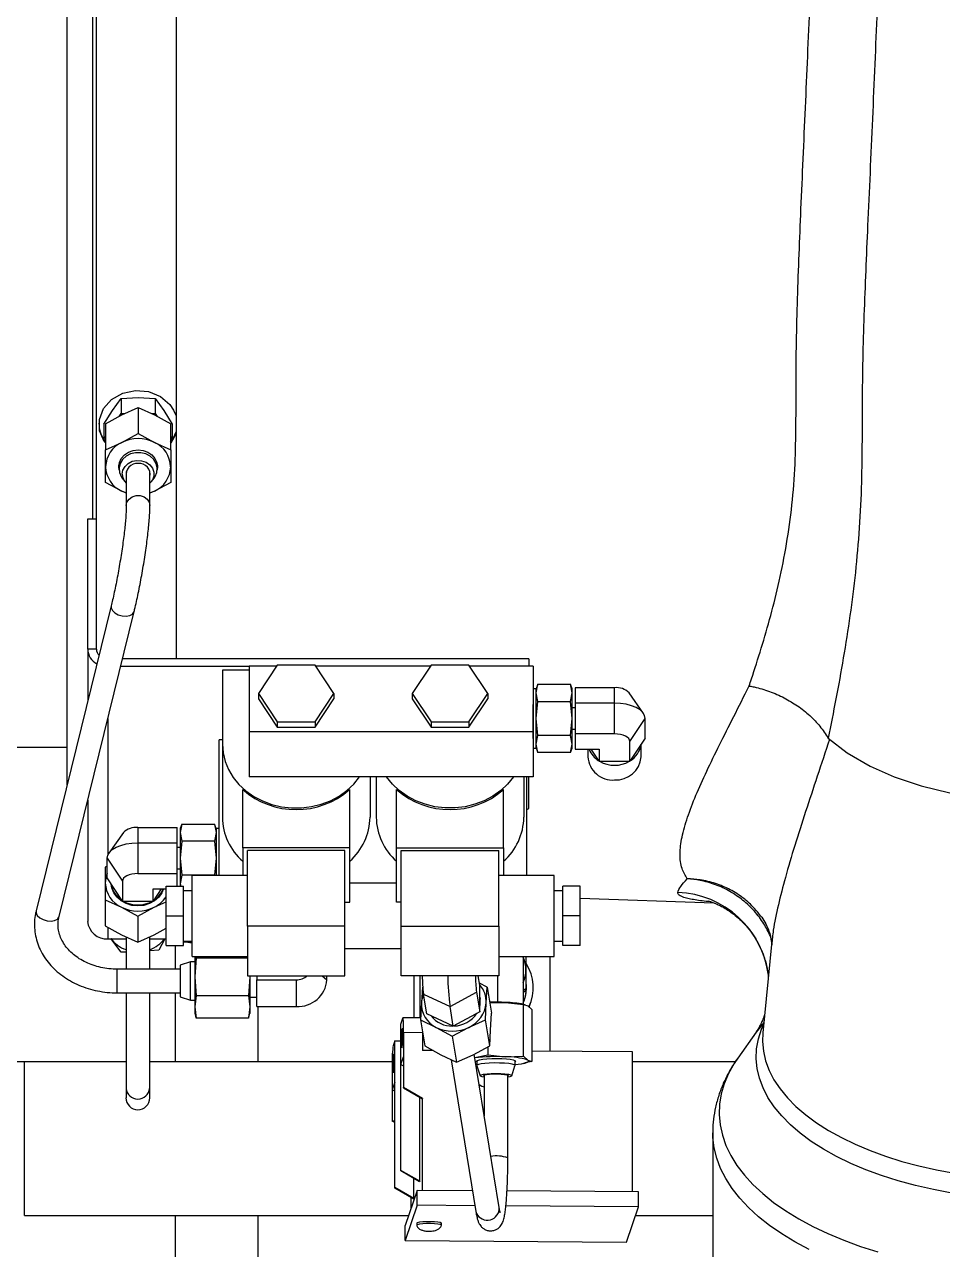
# Model space of a CAD drawing. Header units: millimetres. Extents: x -69706 to 52883, y -6882 to 68885.
# Drawn here: x 6067.6 to 6313.9, y 63605.4 to 63934 of the extents above; entities that cross this region are included whole.
import ezdxf

# ---------------------------------------------------------------- set-up
doc = ezdxf.new("R2010")
doc.units = ezdxf.units.MM
doc.layers.add('B2F-H-EQ-P-T20001$0$M-HVAC-EQPM', color=134, linetype='Continuous')

# ---------------------------------------------------------------- blocks, each defined once
blk = doc.blocks.new('B2F-H-EQ-P-T20001$0$CH-B2C-05、09-1000RT_20201019')
at = {"color": 0, "linetype": 'Continuous', "lineweight": 25}
for p, q in [((2193.59, 2754.83), (2193.59, 2322.62)), ((2172.25, 2341.5), (2172.25, 2746.27)), ((2171.24, 2360.17), (2171.24, 2729.26)), ((2164.38, 2288.87), (2164.38, 2721.74)), ((2176.55, 2389.28), (2178.85, 2392.49)), ((2178.85, 2392.49), (2183.43, 2392.72)), ((2178.85, 2392.49), (2178.85, 2388.49)), ((2183.43, 2392.72), (2188.01, 2392.49)), ((2188.01, 2392.49), (2188.01, 2388.49)), ((2188.01, 2392.49), (2190.3, 2389.28)), ((2174.26, 2385.62), (2176.55, 2389.28)), ((2179.06, 2388.07), (2183.43, 2390.07)), ((2183.43, 2390.07), (2183.43, 2383.07)), ((2183.43, 2390.07), (2187.79, 2388.07)), ((2190.3, 2389.28), (2192.59, 2385.62)), ((2174.26, 2385.62), (2174.26, 2381.62)), ((2174.7, 2385.71), (2179.06, 2388.07)), ((2174.7, 2385.71), (2174.7, 2378.7)), ((2178.33, 2387.68), (2178.85, 2388.49)), ((2178.85, 2388.49), (2179.87, 2388.44)), ((2186.98, 2388.44), (2188.01, 2388.49)), ((2187.79, 2388.07), (2192.16, 2385.71)), ((2188.01, 2388.49), (2188.52, 2387.68)), ((2192.16, 2378.7), (2192.16, 2385.71)), ((2192.59, 2385.62), (2192.59, 2381.62)), ((2174.26, 2381.62), (2174.7, 2382.23)), ((2179.06, 2380.71), (2183.43, 2383.07)), ((2183.43, 2383.07), (2187.79, 2380.71)), ((2193.59, 2383.12), (2192.16, 2380.45)), ((2192.16, 2382.23), (2192.59, 2381.62)), ((2174.7, 2380.93), (2174.26, 2381.62)), ((2174.7, 2378.7), (2179.06, 2380.71)), ((2187.79, 2380.71), (2192.16, 2378.7)), ((2192.59, 2381.62), (2192.07, 2380.79)), ((2174.7, 2374.16), (2174.7, 2378.7)), ((2192.16, 2378.7), (2192.16, 2374.16)), ((2174.7, 2369.97), (2174.7, 2374.16)), ((2178.32, 2374.07), (2178.24, 2374.56)), ((2178.32, 2375.05), (2178.32, 2374.96)), ((2178.32, 2374.96), (2178.32, 2373.55)), ((2180.25, 2372.9), (2180.25, 2363.74)), ((2186.6, 2363.74), (2186.6, 2372.9)), ((2188.53, 2374.96), (2188.53, 2375.05)), ((2188.53, 2373.55), (2188.53, 2374.96)), ((2188.61, 2374.56), (2188.53, 2374.07)), ((2192.16, 2374.16), (2192.16, 2369.97)), ((2179.06, 2367.61), (2174.7, 2369.97)), ((2179.15, 2371.14), (2179.86, 2370.19)), ((2186.99, 2370.19), (2187.71, 2371.14)), ((2192.16, 2369.97), (2187.79, 2367.61)), ((2180.25, 2367.06), (2179.06, 2367.61)), ((2187.79, 2367.61), (2186.6, 2367.06)), ((2169.89, 2360.17), (2172.25, 2360.17)), ((2169.89, 2325.26), (2169.89, 2360.17)), ((2172.25, 2325.26), (2172.25, 2341.5)), ((2176.19, 2336.84), (2156.05, 2255.05)), ((2162.22, 2253.53), (2182.36, 2335.32)), ((2172.25, 2325.26), (2169.89, 2325.26)), ((2169.89, 2325.26), (2169.89, 2311.25)), ((2213.2, 2320.57), (2178.73, 2320.57)), ((2288.26, 2322.62), (2179.23, 2322.62)), ((2213.2, 2320.71), (2213.2, 2303.11)), ((2220.61, 2320.71), (2213.2, 2320.71)), ((2220.77, 2320.96), (2215.72, 2313.37)), ((2230.89, 2320.96), (2220.77, 2320.96)), ((2235.95, 2313.37), (2230.89, 2320.96)), ((2261.88, 2320.71), (2231.06, 2320.71)), ((2262.05, 2320.96), (2256.99, 2313.37)), ((2272.17, 2320.96), (2262.05, 2320.96)), ((2277.23, 2313.37), (2272.17, 2320.96)), ((2289.4, 2320.71), (2272.34, 2320.71)), ((2288.26, 2322.62), (2288.26, 2320.71)), ((2289.4, 2320.71), (2289.4, 2303.11)), ((2206.02, 2319.58), (2206.02, 2299.78)), ((2213.2, 2319.58), (2206.02, 2319.58)), ((2215.72, 2313.37), (2215.72, 2311.91)), ((2215.72, 2313.37), (2220.77, 2305.78)), ((2230.89, 2305.78), (2235.95, 2313.37)), ((2235.95, 2313.37), (2235.95, 2311.91)), ((2256.99, 2313.37), (2262.05, 2305.78)), ((2256.99, 2313.37), (2256.99, 2311.91)), ((2272.17, 2305.78), (2277.23, 2313.37)), ((2277.23, 2313.37), (2277.23, 2311.91)), ((2290.24, 2314.58), (2289.4, 2314.58)), ((2290.68, 2315.81), (2290.24, 2314.58)), ((2290.24, 2313.52), (2290.68, 2315.81)), ((2290.24, 2313.52), (2290.24, 2314.58)), ((2290.24, 2306.64), (2290.24, 2313.52)), ((2290.68, 2311.23), (2290.24, 2313.52)), ((2290.68, 2315.81), (2299.42, 2315.81)), ((2299.86, 2314.58), (2299.42, 2315.81)), ((2299.86, 2313.52), (2299.42, 2315.81)), ((2299.42, 2311.23), (2299.86, 2313.52)), ((2299.86, 2313.52), (2299.86, 2314.58)), ((2299.86, 2306.64), (2299.86, 2313.52)), ((2311.24, 2314.89), (2300.65, 2314.89)), ((2300.65, 2314.89), (2300.65, 2310.77)), ((2311.24, 2310.77), (2311.24, 2314.89)), ((2319.02, 2308.02), (2315.13, 2313.52)), ((2215.72, 2311.91), (2220.77, 2304.32)), ((2230.89, 2304.32), (2235.95, 2311.91)), ((2256.99, 2311.91), (2262.05, 2304.32)), ((2272.17, 2304.32), (2277.23, 2311.91)), ((2290.24, 2306.64), (2290.68, 2311.23)), ((2290.68, 2311.23), (2299.42, 2311.23)), ((2299.86, 2306.64), (2299.42, 2311.23)), ((2300.65, 2310.77), (2300.65, 2302.52)), ((2311.24, 2310.77), (2300.65, 2310.77)), ((2311.24, 2302.52), (2311.24, 2310.77)), ((2175.3, 2306.66), (2175.3, 2270.07)), ((2290.68, 2302.06), (2290.24, 2306.64)), ((2290.24, 2299.77), (2290.24, 2306.64)), ((2299.42, 2302.06), (2299.86, 2306.64)), ((2300.65, 2309.48), (2299.86, 2309.48)), ((2299.86, 2299.77), (2299.86, 2306.64)), ((2315.37, 2300.46), (2319.49, 2306.64)), ((2319.49, 2301.35), (2319.49, 2306.64)), ((2220.77, 2305.78), (2220.77, 2304.32)), ((2220.77, 2305.78), (2230.89, 2305.78)), ((2220.77, 2304.32), (2230.89, 2304.32)), ((2230.89, 2305.78), (2230.89, 2304.32)), ((2262.05, 2305.78), (2272.17, 2305.78)), ((2262.05, 2305.78), (2262.05, 2304.32)), ((2262.05, 2304.32), (2272.17, 2304.32)), ((2272.17, 2305.78), (2272.17, 2304.32)), ((2299.86, 2303.8), (2300.65, 2303.8)), ((2205.2, 2264.55), (2205.2, 2300.95)), ((2206.02, 2300.95), (2205.2, 2300.95)), ((2289.4, 2303.11), (2213.2, 2303.11)), ((2213.2, 2303.11), (2213.2, 2290.99)), ((2289.4, 2303.11), (2289.4, 2290.99)), ((2290.24, 2299.77), (2290.68, 2302.06)), ((2299.42, 2302.06), (2290.68, 2302.06)), ((2299.86, 2299.77), (2299.42, 2302.06)), ((2311.24, 2302.52), (2300.65, 2302.52)), ((2300.65, 2302.52), (2300.65, 2298.39)), ((2319.49, 2301.35), (2315.37, 2295.16)), ((2315.37, 2295.16), (2315.37, 2300.46)), ((2368.57, 2301.36), (2368.55, 2301.37)), ((2097.38, 2298.96), (2164.38, 2298.96)), ((2206.02, 2299.78), (2206.02, 2280.16)), ((2289.4, 2298.7), (2290.24, 2298.7)), ((2290.24, 2298.7), (2290.24, 2299.77)), ((2290.68, 2297.48), (2290.24, 2299.77)), ((2290.24, 2298.7), (2290.68, 2297.48)), ((2299.42, 2297.48), (2290.68, 2297.48)), ((2299.42, 2297.48), (2299.86, 2299.77)), ((2299.42, 2297.48), (2299.86, 2298.7)), ((2299.86, 2298.7), (2299.86, 2299.77)), ((2300.65, 2298.39), (2307.12, 2298.39)), ((2304.1, 2298.39), (2304.1, 2296.35)), ((2307.12, 2295.16), (2304.96, 2298.39)), ((2307.12, 2298.39), (2307.12, 2295.16)), ((2318.39, 2296.35), (2318.39, 2299.69)), ((2307.12, 2295.16), (2315.37, 2295.16)), ((2242.84, 2290.99), (2213.2, 2290.99)), ((2250.1, 2290.99), (2242.84, 2290.99)), ((2245.65, 2290.99), (2245.65, 2280.16)), ((2247.3, 2290.99), (2247.3, 2280.16)), ((2284.12, 2290.99), (2250.1, 2290.99)), ((2289.4, 2290.99), (2284.12, 2290.99)), ((2286.92, 2290.99), (2286.92, 2280.16)), ((2287.75, 2264.55), (2287.75, 2290.99)), ((2288.26, 2282.47), (2288.26, 2290.99)), ((2211.48, 2271.91), (2211.48, 2287.57)), ((2240.19, 2271.91), (2240.19, 2287.57)), ((2252.76, 2271.91), (2252.76, 2287.57)), ((2281.46, 2271.91), (2281.46, 2287.57)), ((2169.89, 2284.7), (2169.89, 2252.23)), ((2287.75, 2282.26), (2288.26, 2282.47)), ((2183.35, 2277.43), (2183.35, 2273.3)), ((2183.35, 2277.43), (2193.94, 2277.43)), ((2193.94, 2273.3), (2193.94, 2277.43)), ((2195.18, 2278.34), (2194.73, 2277.11)), ((2195.18, 2278.34), (2194.73, 2276.05)), ((2194.73, 2277.11), (2194.73, 2276.05)), ((2195.18, 2278.34), (2203.91, 2278.34)), ((2204.36, 2277.11), (2203.91, 2278.34)), ((2203.91, 2278.34), (2204.36, 2276.05)), ((2205.2, 2277.11), (2204.36, 2277.11)), ((2204.36, 2277.11), (2204.36, 2276.05)), ((2179.46, 2276.05), (2175.57, 2270.55)), ((2194.73, 2276.05), (2195.18, 2273.76)), ((2194.73, 2276.05), (2194.73, 2269.18)), ((2204.36, 2276.05), (2203.91, 2273.76)), ((2204.36, 2276.05), (2204.36, 2269.18)), ((2183.35, 2273.3), (2183.35, 2265.05)), ((2183.35, 2273.3), (2193.94, 2273.3)), ((2193.94, 2265.05), (2193.94, 2273.3)), ((2194.73, 2272.02), (2193.94, 2272.02)), ((2195.18, 2273.76), (2194.73, 2269.18)), ((2203.91, 2273.76), (2195.18, 2273.76)), ((2203.91, 2273.76), (2204.36, 2269.18)), ((2240.19, 2271.91), (2211.48, 2271.91)), ((2211.48, 2271.91), (2211.48, 2264.55)), ((2212.75, 2250.92), (2212.75, 2271.27)), ((2238.92, 2271.27), (2212.75, 2271.27)), ((2238.92, 2250.92), (2238.92, 2271.27)), ((2240.19, 2257.36), (2240.19, 2271.91)), ((2252.76, 2271.91), (2281.46, 2271.91)), ((2252.76, 2257.36), (2252.76, 2271.91)), ((2254.03, 2250.92), (2254.03, 2271.27)), ((2254.03, 2271.27), (2280.19, 2271.27)), ((2280.19, 2250.92), (2280.19, 2271.27)), ((2281.46, 2271.91), (2281.46, 2264.55)), ((2175.1, 2269.18), (2179.23, 2262.99)), ((2175.1, 2263.88), (2175.1, 2269.18)), ((2194.73, 2269.18), (2195.18, 2264.59)), ((2194.73, 2269.18), (2194.73, 2262.3)), ((2204.36, 2269.18), (2203.91, 2264.59)), ((2204.36, 2269.18), (2204.36, 2264.55)), ((2175.1, 2267), (2174.62, 2266.74)), ((2174.62, 2266.74), (2174.62, 2262.56)), ((2183.35, 2265.05), (2193.94, 2265.05)), ((2193.94, 2266.34), (2194.73, 2266.34)), ((2193.94, 2261.63), (2193.94, 2265.05)), ((2195.18, 2264.59), (2194.73, 2262.3)), ((2203.91, 2264.59), (2195.18, 2264.59)), ((2212.75, 2264.55), (2197.89, 2264.55)), ((2197.89, 2242.83), (2197.89, 2264.55)), ((2295.05, 2264.55), (2280.19, 2264.55)), ((2295.05, 2242.83), (2295.05, 2264.55)), ((2174.62, 2262.56), (2174.62, 2258.01)), ((2179.23, 2257.69), (2175.1, 2263.88)), ((2179.23, 2262.99), (2179.23, 2257.69)), ((2187.48, 2260.93), (2190.91, 2260.93)), ((2187.48, 2257.69), (2187.48, 2260.93)), ((2189.63, 2260.93), (2187.48, 2257.69)), ((2190.91, 2261.63), (2195.61, 2261.63)), ((2190.91, 2253.69), (2190.91, 2261.63)), ((2194.73, 2262.3), (2194.86, 2261.63)), ((2194.73, 2262.3), (2194.73, 2261.63)), ((2195.61, 2253.69), (2195.61, 2261.63)), ((2252.76, 2262.45), (2240.19, 2262.45)), ((2302.04, 2261.63), (2297.34, 2261.63)), ((2297.34, 2253.69), (2297.34, 2261.63)), ((2302.04, 2253.69), (2302.04, 2261.63)), ((2174.62, 2258.01), (2174.62, 2251.01)), ((2174.62, 2258.01), (2178.99, 2256.01)), ((2179.23, 2257.69), (2187.48, 2257.69)), ((2187.72, 2256.01), (2190.91, 2257.47)), ((2197.89, 2260.42), (2195.61, 2260.42)), ((2238.92, 2257.36), (2240.19, 2257.36)), ((2254.03, 2257.36), (2252.76, 2257.36)), ((2297.34, 2260.42), (2295.05, 2260.42)), ((2302.04, 2258.44), (2337.87, 2257.19)), ((2178.99, 2256.01), (2183.35, 2253.64)), ((2183.35, 2253.64), (2187.72, 2256.01)), ((2174.62, 2251.01), (2178.99, 2248.64)), ((2183.35, 2253.64), (2183.35, 2246.64)), ((2190.91, 2245.75), (2190.91, 2253.69)), ((2190.91, 2253.69), (2195.61, 2253.69)), ((2195.61, 2245.75), (2195.61, 2253.69)), ((2238.92, 2250.92), (2212.75, 2250.92)), ((2212.75, 2250.92), (2212.75, 2244.29)), ((2238.92, 2237.65), (2238.92, 2250.92)), ((2254.03, 2250.92), (2280.19, 2250.92)), ((2254.03, 2237.65), (2254.03, 2250.92)), ((2280.19, 2250.92), (2280.19, 2244.29)), ((2302.04, 2253.69), (2297.34, 2253.69)), ((2297.34, 2245.75), (2297.34, 2253.69)), ((2302.04, 2245.75), (2302.04, 2253.69)), ((2175.3, 2250.64), (2175.3, 2247.55)), ((2175.3, 2247.55), (2180.18, 2247.55)), ((2178.88, 2243.95), (2176.09, 2247.67)), ((2178.99, 2248.64), (2183.35, 2246.64)), ((2180.18, 2248.1), (2180.18, 2239.41)), ((2183.35, 2246.64), (2187.72, 2248.64)), ((2186.53, 2239.41), (2186.53, 2248.1)), ((2186.53, 2247.55), (2190.91, 2247.55)), ((2187.72, 2248.64), (2190.91, 2250.37)), ((2190.61, 2247.55), (2188.94, 2244.54)), ((2188.94, 2244.54), (2186.53, 2244.33)), ((2190.91, 2245.75), (2195.61, 2245.75)), ((2193.4, 2245.75), (2193.4, 2239.41)), ((2195.61, 2246.96), (2197.89, 2246.96)), ((2212.75, 2244.29), (2212.75, 2237.65)), ((2238.92, 2244.99), (2254.03, 2244.99)), ((2280.19, 2244.29), (2280.19, 2237.65)), ((2295.05, 2246.96), (2297.34, 2246.96)), ((2302.04, 2245.75), (2297.34, 2245.75)), ((2353.35, 2246.05), (2351, 2222.36)), ((2353.43, 2246.04), (2353.42, 2245.94)), ((2180.18, 2243.99), (2178.88, 2243.95)), ((2197.44, 2241.34), (2194.74, 2240.49)), ((2198.66, 2241.34), (2197.44, 2241.34)), ((2197.44, 2231.13), (2197.44, 2241.34)), ((2197.89, 2242.83), (2212.75, 2242.83)), ((2198.66, 2242.83), (2198.66, 2237.37)), ((2199.02, 2242.37), (2198.66, 2237.37)), ((2198.93, 2242.83), (2199.02, 2242.37)), ((2212.75, 2242.37), (2199.02, 2242.37)), ((2280.19, 2242.83), (2295.05, 2242.83)), ((2286.77, 2242.83), (2286.77, 2229.99)), ((2294.02, 2217.37), (2294.02, 2242.83)), ((2194.74, 2239.41), (2177.83, 2239.41)), ((2177.83, 2233.06), (2177.83, 2239.41)), ((2194.74, 2240.49), (2194.74, 2231.98)), ((2212.75, 2237.65), (2238.92, 2237.65)), ((2213.37, 2237.65), (2213.39, 2237.37)), ((2213.39, 2237.65), (2213.39, 2237.37)), ((2215.24, 2237.65), (2215.24, 2236.55)), ((2232.81, 2237.65), (2234.08, 2236.55)), ((2234.08, 2236.55), (2234.08, 2237.65)), ((2280.19, 2237.65), (2254.03, 2237.65)), ((2257.36, 2237.65), (2257.36, 2226.32)), ((2259.01, 2237.65), (2259.01, 2226.31)), ((2275.09, 2235.14), (2274.68, 2237.65)), ((2279.83, 2237.65), (2279.83, 2230.54)), ((2198.66, 2237.37), (2199.02, 2232.37)), ((2198.66, 2237.37), (2198.66, 2229.3)), ((2213.39, 2237.37), (2213.03, 2232.37)), ((2213.39, 2237.37), (2213.39, 2229.3)), ((2215.24, 2229.41), (2215.24, 2236.55)), ((2215.24, 2236.55), (2225.83, 2236.55)), ((2225.83, 2236.55), (2225.83, 2229.41)), ((2259.69, 2234.54), (2259.43, 2230.35)), ((2277.08, 2234.54), (2275, 2235.69)), ((2275.09, 2227.99), (2275.09, 2235.14)), ((2276.81, 2230.35), (2277.08, 2234.54)), ((2277.08, 2234.54), (2278.22, 2227.56)), ((2177.83, 2233.06), (2194.74, 2233.06)), ((2180.18, 2233.06), (2180.18, 2207.42)), ((2186.53, 2207.42), (2186.53, 2233.06)), ((2193.4, 2233.06), (2193.4, 2214.58)), ((2194.74, 2231.98), (2197.44, 2231.13)), ((2197.44, 2231.13), (2198.66, 2231.13)), ((2199.02, 2232.37), (2198.66, 2229.3)), ((2199.02, 2232.37), (2213.03, 2232.37)), ((2213.03, 2232.37), (2213.39, 2229.3)), ((2213.39, 2231.93), (2215.24, 2231.93)), ((2259.99, 2232.69), (2267.11, 2229.41)), ((2260.85, 2227.41), (2259.99, 2232.69)), ((2267.11, 2229.41), (2274.23, 2233.27)), ((2274.23, 2233.27), (2275.09, 2227.99)), ((2287.43, 2234.12), (2286.77, 2233.77)), ((2287.18, 2233.39), (2286.77, 2233.15)), ((2287.18, 2233.39), (2287.43, 2234.12)), ((2198.66, 2229.3), (2199.02, 2226.24)), ((2198.66, 2229.3), (2198.66, 2227.5)), ((2213.39, 2229.3), (2213.03, 2226.24)), ((2213.39, 2229.3), (2213.39, 2227.5)), ((2215.24, 2229.41), (2225.83, 2229.41)), ((2215.62, 2214.58), (2215.62, 2229.41)), ((2259.43, 2230.35), (2259.22, 2225.8)), ((2267.97, 2224.13), (2267.11, 2229.41)), ((2275.09, 2227.99), (2267.97, 2224.13)), ((2276.61, 2225.8), (2276.81, 2230.35)), ((2277.76, 2230.35), (2282.03, 2230.49)), ((2282.03, 2230.49), (2286.84, 2229.92)), ((2286.84, 2216.05), (2286.84, 2229.92)), ((2286.84, 2229.92), (2287.96, 2229.59)), ((2287.3, 2229.87), (2286.88, 2229.96)), ((2287.96, 2229.59), (2289.07, 2228.55)), ((2288.34, 2229.24), (2288.78, 2230.55)), ((2289.07, 2228.55), (2289.07, 2214.68)), ((2198.66, 2227.5), (2198.85, 2226.76)), ((2199.02, 2226.24), (2198.92, 2226.78)), ((2213.03, 2226.24), (2199.02, 2226.24)), ((2213.03, 2226.24), (2213.13, 2226.78)), ((2213.19, 2226.76), (2213.39, 2227.5)), ((2253.88, 2224.67), (2254.43, 2226.3)), ((2253.88, 2185.32), (2253.88, 2224.67)), ((2259.24, 2226.31), (2254.46, 2226.34)), ((2259.22, 2225.8), (2260.36, 2218.82)), ((2259.22, 2225.8), (2263.42, 2223.79)), ((2267.97, 2224.13), (2260.85, 2227.41)), ((2272.11, 2223.79), (2276.61, 2225.8)), ((2277.75, 2218.82), (2276.61, 2225.8)), ((2278.01, 2223.01), (2278.22, 2227.56)), ((2351.28, 2225.12), (2349.24, 2222.52)), ((2254.3, 2223.39), (2254.19, 2223.06)), ((2254.37, 2223.06), (2254.19, 2223.06)), ((2254.33, 2223.39), (2254.3, 2223.39)), ((2259.72, 2222.37), (2254.65, 2222.41)), ((2254.65, 2222.41), (2254.65, 2207.7)), ((2259.72, 2222.73), (2259.72, 2222.37)), ((2259.72, 2222.37), (2259.72, 2217.59)), ((2263.42, 2223.79), (2267.68, 2221.43)), ((2267.68, 2221.43), (2272.11, 2223.79)), ((2267.68, 2221.43), (2268.82, 2214.45)), ((2277.75, 2218.82), (2278.01, 2223.01)), ((2349.23, 2222.52), (2344.3, 2215.55)), ((2252.34, 2220.15), (2251.79, 2218.53)), ((2252.34, 2180.8), (2252.34, 2220.15)), ((2252.34, 2220.15), (2253.88, 2220.14)), ((2254.19, 2218.28), (2254.3, 2218.61)), ((2260.36, 2218.82), (2264.62, 2216.45)), ((2273.31, 2216.45), (2277.75, 2218.82)), ((2277.21, 2218.53), (2277.21, 2216.46)), ((2251.92, 2216.4), (2252.04, 2216.74)), ((2252.11, 2216.4), (2251.92, 2216.4)), ((2252.07, 2216.74), (2252.04, 2216.74)), ((2253.92, 2213.85), (2254.61, 2215.87)), ((2254.61, 2215.87), (2254.61, 2207.58)), ((2262.6, 2217.57), (2259.72, 2217.59)), ((2264.62, 2216.45), (2268.82, 2214.45)), ((2267.38, 2215.13), (2274.02, 2174.42)), ((2268.82, 2214.45), (2273.31, 2216.45)), ((2280.29, 2175.44), (2273.58, 2216.59)), ((2273.73, 2215.68), (2277.21, 2216.46)), ((2274.34, 2214.88), (2274.34, 2213.54)), ((2277.21, 2216.46), (2282.03, 2215.9)), ((2282.03, 2215.9), (2286.84, 2216.05)), ((2284.55, 2213.54), (2284.55, 2214.88)), ((2286.84, 2216.05), (2287.96, 2215.01)), ((2289.07, 2214.68), (2287.16, 2214.25)), ((2287.96, 2215.01), (2289.07, 2214.68)), ((2316.05, 2217.22), (2289.07, 2217.4)), ((2316.05, 2179.7), (2316.05, 2217.22)), ((2180.18, 2214.58), (2152.94, 2214.58)), ((2251.58, 2214.58), (2186.53, 2214.58)), ((2251.57, 2213.37), (2251.57, 2198.66)), ((2252.04, 2211.96), (2251.92, 2211.62)), ((2253.92, 2185.44), (2253.92, 2213.85)), ((2253.92, 2213.85), (2254.61, 2213.46)), ((2274.35, 2213.75), (2274.04, 2213.78)), ((2274.35, 2213.75), (2274.07, 2213.56)), ((2274.34, 2213.5), (2275.19, 2210.84)), ((2283.69, 2210.84), (2284.54, 2213.5)), ((2285.37, 2213.84), (2284.55, 2213.75)), ((2286.88, 2214.1), (2287.18, 2214.17)), ((2343.66, 2214.58), (2316.05, 2214.58)), ((2252.3, 2209.09), (2251.62, 2207.08)), ((2252.3, 2180.68), (2252.3, 2209.09)), ((2276.27, 2210.98), (2276.27, 2200.1)), ((2282.62, 2188.8), (2282.62, 2210.98)), ((2180.18, 2207.42), (2180.18, 2204.87)), ((2186.53, 2204.87), (2186.53, 2207.42)), ((2251.62, 2207.08), (2251.62, 2198.79)), ((2252.3, 2206.68), (2251.62, 2207.08)), ((2254.61, 2207.58), (2254.65, 2207.7)), ((2254.61, 2207.58), (2259.68, 2204.64)), ((2259.72, 2204.76), (2254.65, 2207.7)), ((2259, 2182.51), (2259, 2205.04)), ((2259.72, 2204.76), (2259.68, 2204.64)), ((2259.72, 2180.08), (2259.72, 2204.76)), ((2251.62, 2198.79), (2251.57, 2198.66)), ((2252.3, 2198.24), (2251.57, 2198.66)), ((2252.3, 2198.39), (2251.62, 2198.79)), ((2337.61, 2195.51), (2337.61, 2154.47)), ((2282.62, 2188.8), (2282.61, 2188.84)), ((2253.88, 2185.32), (2253.92, 2185.44)), ((2258.95, 2182.38), (2253.88, 2185.32)), ((2259, 2182.51), (2253.92, 2185.44)), ((2257.42, 2177.86), (2257.42, 2183.27)), ((2259, 2182.51), (2258.95, 2182.38)), ((2252.34, 2180.8), (2252.3, 2180.68)), ((2257.37, 2177.74), (2252.3, 2180.68)), ((2257.42, 2177.86), (2252.34, 2180.8)), ((2258.27, 2180.08), (2255.05, 2170.62)), ((2258.27, 2176.06), (2258.27, 2180.08)), ((2273.11, 2179.99), (2258.27, 2180.08)), ((2317.64, 2179.69), (2282.4, 2179.93)), ((2317.64, 2175.67), (2317.64, 2179.69)), ((2258.27, 2176.06), (2255.05, 2166.6)), ((2256.65, 2175.31), (2256.65, 2178.16)), ((2257.37, 2177.74), (2257.42, 2177.86)), ((2273.77, 2175.96), (2258.27, 2176.06)), ((2280.31, 2174.93), (2280.29, 2175.44)), ((2317.64, 2175.67), (2282.1, 2175.9)), ((2314.42, 2166.21), (2317.64, 2175.67)), ((2152.94, 2173.31), (2255.97, 2173.31)), ((2193.4, 2173.31), (2193.4, 2020.44)), ((2215.62, 2020.44), (2215.62, 2173.31)), ((2316.84, 2173.31), (2337.61, 2173.31)), ((2255.05, 2166.6), (2255.05, 2170.62)), ((2258.18, 2171.3), (2258.18, 2170.79)), ((2264.79, 2170.79), (2264.79, 2171.3)), ((2255.05, 2166.6), (2314.42, 2166.21))]:
    blk.add_line(p, q, dxfattribs=at)
at = {"color": 0, "linetype": 'Continuous', "lineweight": 25, "flags": 128}
for points in [[(2174.7, 2380.56), (2174.3, 2380.97), (2173.09, 2383.81), (2173.04, 2386.87), (2174.16, 2389.79), (2176.32, 2392.24), (2179.29, 2393.93), (2182.73, 2394.66), (2186.24, 2394.34), (2189.43, 2393.01), (2191.95, 2390.84), (2192.93, 2389.39), (2193.59, 2387.82), (2193.59, 2387.82)], [(2192.14, 2380.74), (2192.91, 2381.91), (2193.59, 2383.49)], [(2178.34, 2373.21), (2178.22, 2374.16), (2178.4, 2375.33), (2178.92, 2376.41), (2179.75, 2377.35), (2180.82, 2378.06), (2182.08, 2378.51), (2183.43, 2378.67), (2184.78, 2378.51), (2186.03, 2378.06), (2187.11, 2377.35), (2187.94, 2376.41), (2188.46, 2375.33), (2188.64, 2374.16), (2188.52, 2373.21)], [(2187.71, 2371.14), (2187.96, 2371.52), (2188.43, 2372.65), (2188.52, 2373.85), (2188.24, 2375.03), (2187.6, 2376.1), (2186.65, 2376.98), (2185.46, 2377.61), (2184.12, 2377.93), (2182.73, 2377.93), (2181.39, 2377.61), (2180.21, 2376.98), (2179.26, 2376.1), (2178.62, 2375.03), (2178.33, 2373.85), (2178.43, 2372.65), (2178.9, 2371.52), (2179.15, 2371.14)], [(2179.17, 2372.2), (2179.36, 2373.29), (2179.91, 2374.28), (2180.78, 2375.08), (2181.87, 2375.63), (2183.11, 2375.88), (2184.37, 2375.79), (2185.56, 2375.39), (2186.55, 2374.71), (2187.26, 2373.8), (2187.64, 2372.75), (2187.64, 2371.65), (2187.26, 2370.6), (2186.6, 2369.75)], [(2180.25, 2367.11), (2180.09, 2367.17), (2179.06, 2367.61)], [(2180.25, 2363.74), (2180.44, 2364.68), (2181, 2365.51), (2181.84, 2366.13), (2182.88, 2366.45), (2183.98, 2366.45), (2185.02, 2366.13), (2185.86, 2365.51), (2186.41, 2364.68), (2186.6, 2363.74), (2186.6, 2363.74)], [(2187.79, 2367.61), (2186.77, 2367.17), (2186.6, 2367.11)], [(2176.19, 2336.84), (2176.19, 2336.31), (2176.51, 2335.63), (2177.17, 2334.99), (2178.08, 2334.49), (2179.14, 2334.18), (2180.21, 2334.1), (2181.17, 2334.26), (2181.9, 2334.64), (2182.32, 2335.19), (2182.36, 2335.33)], [(2319.49, 2306.64), (2319.33, 2307.45), (2318.86, 2308.22), (2318.1, 2308.93), (2317.08, 2309.56), (2315.83, 2310.07), (2314.4, 2310.45), (2312.85, 2310.69), (2311.24, 2310.77)], [(2315.37, 2300.46), (2315.29, 2300.86), (2315.05, 2301.24), (2314.67, 2301.6), (2314.16, 2301.91), (2313.53, 2302.17), (2312.82, 2302.36), (2312.05, 2302.48), (2311.24, 2302.52)], [(2368.57, 2301.36), (2373.66, 2297.41), (2379.81, 2293.86), (2386.3, 2291.01), (2393.49, 2288.61), (2401.24, 2286.7), (2409.42, 2285.31), (2417.89, 2284.47), (2426.51, 2284.18), (2435.13, 2284.47), (2443.61, 2285.31), (2451.78, 2286.7), (2456.97, 2287.9), (2461.92, 2289.33)], [(2206.02, 2299.78), (2206.21, 2297.44), (2206.76, 2295.14), (2207.67, 2292.93), (2208.92, 2290.84), (2210.49, 2288.93), (2212.35, 2287.22), (2214.46, 2285.74), (2216.78, 2284.52), (2219.27, 2283.6), (2221.88, 2282.97), (2224.57, 2282.66), (2227.28, 2282.67), (2229.97, 2283), (2232.58, 2283.65), (2235.06, 2284.6), (2237.37, 2285.83), (2239.46, 2287.33), (2241.3, 2289.06), (2242.84, 2290.99)], [(2284.12, 2290.99), (2282.56, 2289.05), (2280.72, 2287.31), (2278.61, 2285.81), (2276.29, 2284.58), (2273.79, 2283.63), (2271.17, 2282.99), (2268.47, 2282.67), (2265.75, 2282.67), (2263.05, 2282.99), (2260.43, 2283.63), (2257.93, 2284.58), (2255.61, 2285.81), (2253.5, 2287.31), (2251.66, 2289.05), (2250.1, 2290.99)], [(2175.1, 2269.18), (2175.26, 2269.98), (2175.73, 2270.76), (2176.49, 2271.47), (2177.52, 2272.09), (2178.77, 2272.61), (2180.2, 2272.99), (2181.74, 2273.22), (2183.35, 2273.3)], [(2183.35, 2265.05), (2182.55, 2265.01), (2181.77, 2264.9), (2181.06, 2264.7), (2180.44, 2264.45), (2179.92, 2264.14), (2179.54, 2263.78), (2179.31, 2263.39), (2179.23, 2262.99)], [(2190.24, 2260.93), (2189.79, 2259.87), (2188.94, 2258.7), (2187.81, 2257.72), (2186.45, 2256.98), (2184.94, 2256.52), (2183.35, 2256.37), (2181.76, 2256.52), (2180.25, 2256.98), (2178.9, 2257.72), (2177.77, 2258.7), (2176.92, 2259.87), (2176.39, 2261.18), (2176.22, 2262.21)], [(2156.05, 2255.05), (2156.04, 2254.53), (2156.37, 2253.84), (2157.02, 2253.2), (2157.94, 2252.7), (2158.99, 2252.39), (2160.06, 2252.31), (2161.03, 2252.47), (2161.76, 2252.85), (2162.17, 2253.4), (2162.22, 2253.53)], [(2275.07, 2231.94), (2275.08, 2231.88), (2275.19, 2231.37)], [(2254.65, 2222.41), (2254.64, 2223.28), (2254.63, 2224.09), (2254.61, 2224.81), (2254.59, 2225.42), (2254.55, 2225.89), (2254.51, 2226.2), (2254.47, 2226.33), (2254.43, 2226.3)], [(2401.76, 2179.34), (2396.82, 2180.27), (2392.01, 2181.37), (2387.37, 2182.63), (2382.91, 2184.04), (2378.65, 2185.61), (2374.62, 2187.31), (2370.83, 2189.15), (2367.3, 2191.12), (2364.04, 2193.2), (2361.08, 2195.39), (2358.43, 2197.67), (2356.09, 2200.04), (2354.09, 2202.48), (2352.42, 2204.99), (2351.09, 2207.55), (2350.13, 2210.14), (2349.51, 2212.77), (2349.26, 2215.4), (2349.37, 2218.05), (2349.84, 2220.68), (2350.67, 2223.28), (2351.22, 2224.59)], [(2351, 2222.36), (2350.92, 2219.96), (2351.17, 2217.37), (2351.77, 2214.8), (2352.72, 2212.25), (2354.02, 2209.75), (2355.67, 2207.29), (2357.64, 2204.9), (2359.93, 2202.58), (2362.54, 2200.34), (2365.45, 2198.2), (2368.65, 2196.16), (2372.11, 2194.24), (2375.84, 2192.44), (2379.79, 2190.77), (2383.97, 2189.24), (2388.35, 2187.86), (2392.91, 2186.63), (2397.62, 2185.56), (2402.48, 2184.65)], [(2274.34, 2214.59), (2274.24, 2214.76), (2274.47, 2214.95), (2275.04, 2215.12), (2275.91, 2215.27), (2277.02, 2215.38), (2278.29, 2215.44), (2279.64, 2215.46), (2280.98, 2215.43), (2282.22, 2215.35), (2283.26, 2215.23), (2284.05, 2215.07), (2284.52, 2214.9), (2284.65, 2214.71), (2284.55, 2214.59)], [(2287.96, 2215.01), (2288.14, 2214.85), (2288.17, 2214.69), (2288.05, 2214.53), (2287.78, 2214.38), (2287.37, 2214.23), (2286.83, 2214.09), (2286.16, 2213.96), (2285.37, 2213.84)], [(2344.3, 2215.55), (2343.31, 2214.07), (2341.82, 2211.39), (2340.67, 2208.68), (2339.87, 2205.93), (2339.42, 2203.16), (2339.32, 2200.38), (2339.58, 2197.61), (2340.19, 2194.85), (2341.15, 2192.11), (2342.45, 2189.42), (2344.1, 2186.76), (2346.08, 2184.17), (2348.39, 2181.64), (2351.01, 2179.2), (2353.94, 2176.84), (2357.17, 2174.58), (2360.68, 2172.42), (2364.45, 2170.39), (2368.47, 2168.47), (2372.73, 2166.69), (2377.21, 2165.05), (2381.89, 2163.55)], [(2152.94, 2173.31), (2152.94, 2173.48), (2152.94, 2174.01), (2152.94, 2174.88), (2152.94, 2176.07), (2152.94, 2177.57), (2152.94, 2179.35), (2152.94, 2181.38), (2152.94, 2183.63), (2152.94, 2186.05), (2152.94, 2188.6), (2152.94, 2191.25), (2152.94, 2193.94), (2152.94, 2196.64), (2152.94, 2199.29), (2152.94, 2201.84), (2152.94, 2204.26), (2152.94, 2206.51), (2152.94, 2208.54), (2152.94, 2210.32), (2152.94, 2211.82), (2152.94, 2213.01), (2152.94, 2213.88), (2152.94, 2214.41), (2152.94, 2214.58)], [(2284.54, 2213.5), (2284.55, 2213.55), (2284.33, 2213.74), (2283.76, 2213.92), (2282.86, 2214.06), (2281.71, 2214.17), (2280.39, 2214.23), (2279, 2214.24), (2277.65, 2214.2), (2276.42, 2214.11), (2275.42, 2213.97), (2274.72, 2213.81), (2274.37, 2213.62), (2274.34, 2213.5)], [(2275.29, 2210.73), (2275.2, 2210.91), (2275.48, 2211.08), (2276.12, 2211.23), (2277.05, 2211.35), (2278.19, 2211.43), (2279.45, 2211.45), (2280.7, 2211.43), (2281.84, 2211.35), (2282.77, 2211.23), (2283.4, 2211.08), (2283.69, 2210.91), (2283.59, 2210.73), (2283.12, 2210.57), (2282.62, 2210.47)], [(2274.91, 2208.43), (2275.68, 2208.03), (2276.27, 2207.85)], [(2276.27, 2210.47), (2275.75, 2210.57), (2275.29, 2210.73)], [(2276.27, 2210.75), (2276.17, 2210.87), (2276.37, 2211.02), (2276.91, 2211.15), (2277.72, 2211.25), (2278.72, 2211.31)], [(2278.72, 2211.31), (2279.79, 2211.32), (2280.83, 2211.28), (2281.72, 2211.19), (2282.36, 2211.07), (2282.69, 2210.93), (2282.66, 2210.78), (2282.62, 2210.75)], [(2363.45, 2164.18), (2359.64, 2166.23), (2356.09, 2168.38), (2352.83, 2170.64), (2349.85, 2173), (2347.18, 2175.45), (2344.82, 2177.98), (2342.78, 2180.58), (2341.07, 2183.24), (2339.7, 2185.94), (2338.67, 2188.68), (2337.98, 2191.45), (2337.65, 2194.24), (2337.61, 2195.47)], [(2258.18, 2171.3), (2258.19, 2171.32), (2258.41, 2171.47), (2258.98, 2171.6), (2259.81, 2171.69), (2260.83, 2171.75), (2261.91, 2171.75), (2262.95, 2171.71), (2263.83, 2171.62), (2264.46, 2171.5), (2264.76, 2171.35), (2264.79, 2171.3)], [(2258.18, 2170.79), (2258.19, 2170.82), (2258.41, 2170.96), (2258.98, 2171.09), (2259.81, 2171.19), (2260.83, 2171.24), (2261.91, 2171.25), (2262.95, 2171.21), (2263.83, 2171.12), (2264.46, 2170.99), (2264.76, 2170.85), (2264.79, 2170.79)]]:
    blk.add_lwpolyline(points, dxfattribs=at)
at = {"color": 0, "linetype": 'Continuous', "lineweight": 25}
for centre, radius, start, end in [((2181.11, 2385.89), 8.2, 180.3058, 212.743), ((2182.15, 2373.92), 7.45, 114.4474, 178.172), ((2183.43, 2371.84), 9.89, 63.7976, 116.2024), ((2184.71, 2373.92), 7.45, 1.8279, 65.5525), ((2182.15, 2374.4), 7.46, 181.8285, 245.5511), ((2183.14, 2372.11), 2.95, 84.3774, 191.8246), ((2183.72, 2372.11), 2.95, 348.1747, 95.623), ((2184.71, 2374.4), 7.46, 294.449, 358.1716), ((2182.63, 2372.26), 3.45, 180.922, 226.5928), ((2174.52, 2325.42), 4.63, 182.0135, 242.3812), ((2174.7, 2325.29), 2.45, 180.7185, 223.7482), ((2311.83, 2310.36), 4.57, 43.6869, 97.37), ((2310.36, 2300.71), 6.36, 201.3496, 238.3249), ((2312.27, 2300.55), 6.14, 301.2621, 351.3575), ((2310.73, 2296.79), 6.65, 183.7905, 274.4228), ((2311.24, 2302.11), 8.01, 240.152, 299.848), ((2311.62, 2296.94), 6.79, 266.7882, 354.9986), ((2225.83, 2304.08), 21.87, 228.9946, 311.0054), ((2267.11, 2304.08), 21.87, 228.9946, 311.0054), ((2182.93, 2272.44), 5, 85.1197, 133.8234), ((2222.12, 2280.42), 16.1, 180.9154, 228.6468), ((2229.55, 2280.42), 16.1, 311.3533, 359.0846), ((2263.4, 2280.42), 16.1, 180.9151, 228.6469), ((2270.82, 2280.42), 16.1, 311.3531, 359.0849), ((2181.29, 2262.54), 6.67, 158.0687, 179.904), ((2182.07, 2262.79), 7.45, 181.8285, 245.5516), ((2182.27, 2263.05), 6.09, 188.3982, 238.9823), ((2184.23, 2263.24), 6.36, 301.6744, 338.6512), ((2183.35, 2264.65), 8.01, 240.1518, 299.8482), ((2184.1, 2263.42), 8.25, 296.0432, 325.679), ((2327.31, 2234.58), 25.41, 7.1795, 87.9843), ((2183.35, 2264.88), 9.89, 243.7989, 296.2011), ((2174.96, 2252.62), 5.09, 184.4024, 273.8111), ((2183.04, 2252.78), 8.63, 216.3151, 250.6199), ((2183.64, 2252.82), 8.68, 289.4522, 322.5853), ((2200.59, 2290.88), 44.4, 263.5571, 266.5183), ((2278.84, 2239.22), 8.62, 0.0282, 23.0866), ((2225.9, 2240.95), 4.4, 269.1107, 311.4536), ((2302.32, 2237.99), 42.66, 180.4591, 187.1421), ((2348.12, 2239.65), 81.66, 181.3992, 187.2029), ((2311.93, 2238.2), 38.02, 180.8311, 187.4566), ((2278.91, 2239.22), 8.55, 336.8144, 0.0095), ((2277.29, 2234.44), 12.13, 335.1558, 32.0986), ((2226.35, 2237.15), 7.76, 266.1882, 355.5985), ((2270.13, 2230.67), 6.69, 357.2347, 42.2311), ((2277.32, 2234.45), 10.3, 336.5259, 4.7145), ((2277.3, 2234.38), 10.31, 341.2226, 3.9638), ((2266.35, 2229.95), 6.93, 156.5866, 176.717), ((2269.85, 2230.63), 5.39, 345.6516, 13.5923), ((2266.42, 2230.12), 7, 178.0923, 244.591), ((2268.87, 2231.08), 7.98, 294.0059, 354.7126), ((2279.44, 2169.14), 61.4, 87.5831, 91.5894), ((2281.35, 2201.44), 29.05, 79.0252, 88.656), ((2267.62, 2231.21), 7.06, 218.1455, 271.6705), ((2267.92, 2231.88), 7.72, 271.6728, 326.1683), ((2273.88, 2220.67), 19.84, 173.0818, 186.9182), ((2234.61, 2221), 19.84, 353.0808, 6.9192), ((2267.77, 2232.57), 9.8, 243.6533, 296.3365), ((2289.49, 2214.36), 37.93, 173.6964, 181.5079), ((2271.61, 2214.01), 19.84, 173.0808, 186.9192), ((2232.35, 2214.35), 19.84, 353.0807, 6.9193), ((2279.45, 2161.64), 54.31, 87.286, 96.0482), ((2282.4, 2198.22), 17.68, 71.683, 91.2118), ((2183.35, 2207.77), 3.19, 186.2337, 353.7663), ((2183.35, 2204.87), 3.18, 180, 0), ((2279.51, 2178.75), 10.55, 72.9083, 97.9696), ((2277.11, 2175.32), 3.22, 196.2145, 353.0567)]:
    blk.add_arc(centre, radius, start, end, dxfattribs=at)
for points, knots in [([(2394.65, 2770.7), (2394.57, 2770.59), (2394.33, 2770.31), (2394.04, 2768.49), (2393.67, 2765.68), (2393.29, 2762.24), (2392.82, 2757.97), (2392.27, 2752.83), (2391.71, 2746.81), (2391.2, 2740.11), (2390.81, 2732.78), (2390.53, 2724.9), (2390.3, 2716.28), (2390.07, 2706.92), (2389.79, 2696.83), (2389.43, 2686.24), (2388.96, 2675.18), (2388.43, 2663.72), (2387.87, 2651.68), (2387.31, 2639.06), (2386.76, 2625.91), (2386.23, 2612.51), (2385.72, 2598.92), (2385.2, 2585.19), (2384.66, 2571.09), (2384.09, 2556.65), (2383.5, 2541.92), (2382.91, 2527.26), (2382.33, 2512.72), (2381.74, 2498.34), (2381.14, 2483.86), (2380.52, 2469.32), (2379.87, 2454.78), (2379.25, 2441.08), (2378.68, 2428.24), (2378.21, 2416.25), (2377.83, 2404.39), (2377.68, 2392.7), (2377.66, 2381.2), (2377.54, 2369.53), (2376.98, 2357.7), (2375.92, 2345.78), (2374.46, 2334.15), (2372.66, 2322.83), (2370.66, 2311.83), (2369.26, 2304.85), (2368.57, 2301.36)], [0, 0, 0, 0, 0.017218, 0.046707, 0.070023, 0.093358, 0.116675, 0.140691, 0.164727, 0.188742, 0.211439, 0.234154, 0.256851, 0.280206, 0.30358, 0.326935, 0.349671, 0.372423, 0.395159, 0.418549, 0.441958, 0.465347, 0.488039, 0.510747, 0.533438, 0.556798, 0.580178, 0.603539, 0.626077, 0.648632, 0.67117, 0.694352, 0.717553, 0.740734, 0.760703, 0.780685, 0.800655, 0.821051, 0.84146, 0.861861, 0.88466, 0.907474, 0.930277, 0.953514, 0.976762, 1, 1, 1, 1]), ([(2347.36, 2315.37), (2347.57, 2315.99), (2348.66, 2319.27), (2350.64, 2325.45), (2353.18, 2334.2), (2355.51, 2343.51), (2357.48, 2353.41), (2358.95, 2363.88), (2359.76, 2374.58), (2359.95, 2385.44), (2359.94, 2396.37), (2360.02, 2407.65), (2360.35, 2419.25), (2360.76, 2431.16), (2361.28, 2443.67), (2361.86, 2456.77), (2362.47, 2470.45), (2363.08, 2484.38), (2363.68, 2498.51), (2364.26, 2512.82), (2364.82, 2527), (2365.37, 2541.03), (2365.89, 2554.85), (2366.42, 2568.67), (2366.93, 2582.42), (2367.45, 2596.07), (2367.95, 2609.32), (2368.46, 2622.11), (2368.97, 2634.44), (2369.51, 2646.5), (2370.06, 2658.23), (2370.57, 2669.59), (2371.01, 2680.33), (2371.33, 2690.42), (2371.55, 2699.85), (2371.73, 2708.79), (2371.9, 2717.17), (2372.14, 2724.95), (2372.48, 2732.03), (2372.95, 2738.37), (2373.45, 2743.96), (2373.96, 2748.85), (2374.39, 2752.98), (2374.72, 2756.33), (2375.01, 2758.98), (2375.27, 2760.82), (2375.51, 2761.06), (2375.63, 2761.18)], [0, 0, 0, 0, 0.004846, 0.025474, 0.046115, 0.066739, 0.087978, 0.109237, 0.130466, 0.150432, 0.170414, 0.190383, 0.210791, 0.231212, 0.25162, 0.274108, 0.296612, 0.319099, 0.34223, 0.365381, 0.388512, 0.411137, 0.433779, 0.456404, 0.479686, 0.502987, 0.526269, 0.548895, 0.571538, 0.594164, 0.617447, 0.640749, 0.664031, 0.686642, 0.709271, 0.731883, 0.755151, 0.778438, 0.801705, 0.824838, 0.847989, 0.871122, 0.894959, 0.918817, 0.942654, 0.97146, 1, 1, 1, 1]), ([(2180.25, 2363.74), (2180.25, 2363.55), (2180.25, 2363), (2180.2, 2361.89), (2180.1, 2360.35), (2179.93, 2358.56), (2179.72, 2356.57), (2179.44, 2354.42), (2179.13, 2352.14), (2178.76, 2349.79), (2178.37, 2347.41), (2177.94, 2345.04), (2177.5, 2342.72), (2177.04, 2340.5), (2176.6, 2338.52), (2176.32, 2337.36), (2176.19, 2336.84)], [0, 0, 0, 0, 0.039463, 0.109285, 0.181302, 0.255122, 0.329969, 0.405415, 0.481223, 0.557247, 0.633385, 0.709565, 0.785713, 0.861754, 0.937599, 1, 1, 1, 1]), ([(2182.36, 2335.32), (2182.44, 2335.67), (2182.69, 2336.7), (2183.11, 2338.52), (2183.59, 2340.81), (2184.06, 2343.2), (2184.51, 2345.64), (2184.93, 2348.11), (2185.31, 2350.56), (2185.65, 2352.95), (2185.95, 2355.25), (2186.2, 2357.43), (2186.39, 2359.45), (2186.53, 2361.29), (2186.59, 2362.71), (2186.6, 2363.47), (2186.6, 2363.74)], [0, 0, 0, 0, 0.039893, 0.116385, 0.192549, 0.268467, 0.344252, 0.419975, 0.495701, 0.571473, 0.647358, 0.723447, 0.799873, 0.876859, 0.954841, 1, 1, 1, 1]), ([(2330.75, 2263.65), (2330.22, 2264.54), (2329.07, 2266.48), (2328.67, 2270.21), (2329.21, 2274.78), (2330.7, 2280.04), (2332.99, 2285.95), (2335.92, 2292.43), (2339.36, 2299.5), (2343.2, 2307.09), (2345.97, 2312.61), (2347.36, 2315.37)], [0, 0, 0, 0, 0.093504, 0.203792, 0.314116, 0.427897, 0.541703, 0.655456, 0.769224, 0.884608, 1, 1, 1, 1]), ([(2347.36, 2315.37), (2347.39, 2315.36), (2347.85, 2315.28), (2349.68, 2314.91), (2352.85, 2313.98), (2356.77, 2312.27), (2360.44, 2310.08), (2363.67, 2307.51), (2366.48, 2304.59), (2367.86, 2302.45), (2368.55, 2301.37)], [0, 0, 0, 0, 0.003805, 0.052342, 0.208114, 0.368395, 0.52404, 0.684189, 0.839835, 1, 1, 1, 1]), ([(2289.39, 2301.27), (2289.4, 2301.37), (2289.4, 2301.56), (2289.4, 2302.38), (2289.4, 2303.64), (2289.4, 2305.18), (2289.4, 2306.62), (2289.4, 2308.2), (2289.39, 2309.55), (2289.38, 2310.22), (2289.38, 2310.38)], [0, 0, 0, 0, 0.118094, 0.225072, 0.405346, 0.542987, 0.643665, 0.771536, 0.946642, 1, 1, 1, 1]), ([(2368.93, 2301.05), (2367.82, 2297.72), (2365.61, 2291.05), (2362.46, 2281.57), (2359.55, 2272.51), (2357.07, 2264.17), (2355.13, 2256.61), (2353.86, 2250.6), (2353.55, 2247.28), (2353.43, 2246.04)], [0, 0, 0, 0, 0.155862, 0.311718, 0.469024, 0.626313, 0.769997, 0.91366, 1, 1, 1, 1]), ([(2328.21, 2259.98), (2328.4, 2260.5), (2328.79, 2261.53), (2330.09, 2262.94), (2330.75, 2263.65)], [0, 0, 0, 0, 0.497641, 1, 1, 1, 1]), ([(2350.46, 2253.6), (2349.94, 2254.31), (2348.59, 2256.13), (2345.82, 2258.55), (2342.3, 2260.83), (2338.38, 2262.47), (2334.5, 2263.4), (2331.92, 2263.63), (2330.77, 2263.65), (2330.75, 2263.65)], [0, 0, 0, 0, 0.116577, 0.298835, 0.481093, 0.665899, 0.850707, 0.997462, 1, 1, 1, 1]), ([(2353.05, 2248.24), (2352.5, 2249.38), (2351.34, 2251.77), (2348.84, 2255.02), (2345.78, 2257.94), (2342.25, 2260.36), (2338.36, 2262.17), (2334.49, 2263.26), (2331.92, 2263.58), (2330.77, 2263.65), (2330.75, 2263.65)], [0, 0, 0, 0, 0.134117, 0.281176, 0.429475, 0.577777, 0.72815, 0.878524, 0.997927, 1, 1, 1, 1]), ([(2337.09, 2257.47), (2337.03, 2257.47), (2335.41, 2257.6), (2333.42, 2257.87), (2331.19, 2258.29), (2329.64, 2258.7), (2328.37, 2259.25), (2328.26, 2259.74), (2328.21, 2259.98)], [0, 0, 0, 0, 0.010139, 0.292822, 0.437889, 0.582911, 0.788417, 1, 1, 1, 1]), ([(2336.31, 2257.69), (2336.31, 2257.7), (2336.27, 2257.7), (2336.43, 2257.67), (2336.81, 2257.56), (2337.43, 2257.36), (2338.28, 2257.04), (2339.34, 2256.57), (2340.61, 2255.91), (2342.07, 2255.01), (2343.68, 2253.83), (2345.34, 2252.35), (2346.96, 2250.61), (2348.47, 2248.62), (2349.8, 2246.42), (2350.9, 2244.07), (2351.75, 2241.58), (2352.31, 2239.35), (2352.44, 2237.94), (2352.49, 2237.41)], [0, 0, 0, 0, 0.009907, 0.063029, 0.11209, 0.159173, 0.206066, 0.254555, 0.306835, 0.364574, 0.428371, 0.497388, 0.570011, 0.644844, 0.720997, 0.797946, 0.87538, 0.95311, 1, 1, 1, 1]), ([(2156.05, 2255.05), (2155.96, 2254.63), (2155.7, 2253.49), (2155.55, 2251.59), (2155.68, 2249.39), (2156.12, 2247.23), (2156.87, 2245.13), (2157.91, 2243.13), (2159.24, 2241.24), (2160.82, 2239.49), (2162.66, 2237.91), (2164.71, 2236.52), (2166.95, 2235.34), (2169.35, 2234.39), (2171.88, 2233.68), (2174.49, 2233.22), (2176.49, 2233.07), (2177.6, 2233.06), (2177.83, 2233.06)], [0, 0, 0, 0, 0.038962, 0.105287, 0.171433, 0.237474, 0.303584, 0.36995, 0.436706, 0.503908, 0.571545, 0.639552, 0.707846, 0.776339, 0.844963, 0.913672, 0.98244, 1, 1, 1, 1]), ([(2177.83, 2239.41), (2177.46, 2239.42), (2176.34, 2239.43), (2174.5, 2239.64), (2172.37, 2240.11), (2170.35, 2240.79), (2168.48, 2241.68), (2166.79, 2242.75), (2165.33, 2243.98), (2164.1, 2245.33), (2163.13, 2246.79), (2162.44, 2248.32), (2162.02, 2249.92), (2161.91, 2251.53), (2162.03, 2252.74), (2162.18, 2253.4), (2162.22, 2253.53)], [0, 0, 0, 0, 0.038937, 0.116247, 0.193529, 0.270732, 0.347876, 0.425012, 0.502261, 0.579832, 0.658046, 0.737324, 0.81809, 0.900546, 0.979585, 1, 1, 1, 1]), ([(2350.51, 2253.64), (2350.59, 2253.55), (2351.11, 2252.92), (2351.84, 2251.63), (2352.57, 2249.99), (2353.01, 2248.56), (2353.24, 2247.4), (2353.33, 2246.54), (2353.34, 2246.05), (2353.33, 2245.89), (2353.34, 2245.92), (2353.34, 2245.93)], [0, 0, 0, 0, 0.028024, 0.190909, 0.334976, 0.467627, 0.605233, 0.734366, 0.85938, 0.969668, 1, 1, 1, 1]), ([(2287.44, 2242.83), (2287.45, 2242.47), (2287.46, 2241.31), (2287.46, 2240.07), (2287.46, 2239.22)], [0, 0, 0, 0, 0.312413, 1, 1, 1, 1]), ([(2287.46, 2239.22), (2287.46, 2238.38), (2287.46, 2236.68), (2287.44, 2234.98), (2287.43, 2234.12)], [0, 0, 0, 0, 0.494509, 1, 1, 1, 1]), ([(2351.47, 2227.12), (2351.39, 2226.86), (2351.13, 2226.08), (2350.66, 2225.03), (2350.12, 2223.97), (2349.65, 2223.17), (2349.34, 2222.7), (2349.24, 2222.56), (2349.22, 2222.54)], [0, 0, 0, 0, 0.106188, 0.316568, 0.526269, 0.738873, 0.958196, 1, 1, 1, 1]), ([(2344.48, 2215.75), (2344.29, 2215.49), (2343.35, 2214.26), (2341.97, 2211.93), (2340.39, 2208.8), (2339.18, 2205.61), (2338.3, 2202.41), (2337.79, 2199.2), (2337.57, 2196.87), (2337.62, 2195.63), (2337.63, 2195.44)], [0, 0, 0, 0, 0.043823, 0.208207, 0.368503, 0.524789, 0.677496, 0.827298, 0.975015, 1, 1, 1, 1]), ([(2152.94, 2214.58), (2152.15, 2214.58), (2149.88, 2214.58), (2146.11, 2214.58), (2141.68, 2214.58), (2137.3, 2214.58), (2132.99, 2214.58), (2128.79, 2214.58), (2124.7, 2214.58), (2120.76, 2214.58), (2116.98, 2214.58), (2113.37, 2214.58), (2109.97, 2214.58), (2106.77, 2214.58), (2103.81, 2214.58), (2101.1, 2214.58), (2098.94, 2214.58), (2097.8, 2214.58), (2097.38, 2214.58)], [0, 0, 0, 0, 0.034787, 0.10092, 0.167064, 0.233209, 0.299352, 0.365497, 0.43164, 0.497784, 0.563928, 0.630072, 0.696216, 0.76236, 0.828504, 0.894648, 0.960792, 1, 1, 1, 1]), ([(2274.02, 2174.42), (2274.06, 2174.19), (2274.18, 2173.46), (2274.38, 2172.57), (2274.66, 2171.71), (2274.98, 2171.02), (2275.43, 2170.38), (2276.03, 2169.82), (2276.84, 2169.38), (2277.82, 2169.17), (2278.82, 2169.27), (2279.69, 2169.63), (2280.33, 2170.13), (2280.79, 2170.67), (2281.12, 2171.21), (2281.37, 2171.8), (2281.61, 2172.59), (2281.82, 2173.64), (2282.03, 2175.08), (2282.2, 2176.73), (2282.34, 2178.62), (2282.45, 2180.67), (2282.54, 2182.87), (2282.59, 2185.19), (2282.61, 2187.19), (2282.62, 2188.41), (2282.62, 2188.8)], [0, 0, 0, 0, 0.031564, 0.098465, 0.144992, 0.182855, 0.208236, 0.233279, 0.258535, 0.284191, 0.312245, 0.336908, 0.359883, 0.3828, 0.407452, 0.436961, 0.477487, 0.545301, 0.606379, 0.670979, 0.732591, 0.792964, 0.852738, 0.912184, 0.971442, 1, 1, 1, 1]), ([(2280.58, 2174.05), (2280.58, 2174.05), (2280.59, 2174.04), (2280.52, 2174.25), (2280.42, 2174.7), (2280.33, 2175.19), (2280.29, 2175.44)], [0, 0, 0, 0, 0.102198, 0.358479, 0.670164, 1, 1, 1, 1]), ([(2258.2, 2170.8), (2258.2, 2170.7), (2258.2, 2170.48), (2258.42, 2170.13), (2258.84, 2169.73), (2259.51, 2169.4), (2260.43, 2169.15), (2261.1, 2169.11), (2261.48, 2169.1)], [0, 0, 0, 0, 0.070709, 0.172509, 0.305058, 0.510906, 0.719383, 1, 1, 1, 1]), ([(2261.48, 2169.1), (2261.94, 2169.12), (2262.64, 2169.16), (2263.6, 2169.46), (2264.26, 2169.81), (2264.65, 2170.27), (2264.8, 2170.6), (2264.77, 2170.76), (2264.77, 2170.8)], [0, 0, 0, 0, 0.33296, 0.512095, 0.737861, 0.872731, 0.970129, 1, 1, 1, 1])]:
    blk.add_open_spline(points, degree=3, knots=knots, dxfattribs=at)

msp = doc.modelspace()

# ---------------------------------------------------------------- block references
at = {"layer": 'B2F-H-EQ-P-T20001$0$M-HVAC-EQPM'}
msp.add_blockref('B2F-H-EQ-P-T20001$0$CH-B2C-05、09-1000RT_20201019', (3914.631, 61441.218, 8.109), dxfattribs=at)

doc.saveas('drawing.dxf')
